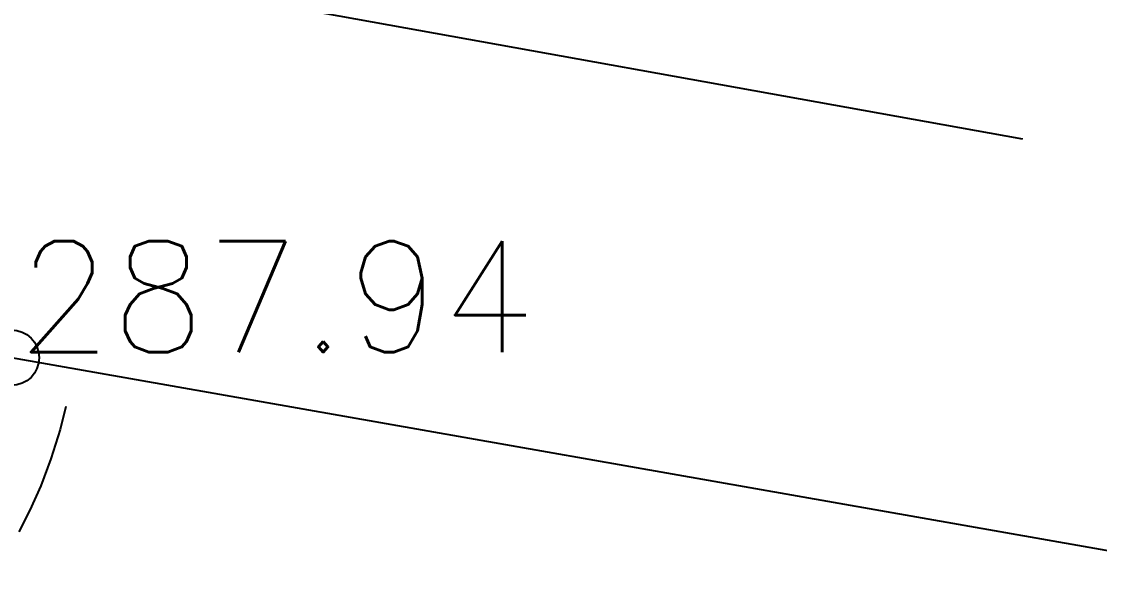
# Model space of a CAD drawing. Header units: millimetres. Extents: x 524954 to 526204, y 9523489 to 9524010.
# Drawn here: x 525748.91 to 525758.61, y 9523808.42 to 9523813.45 of the extents above; entities that cross this region are included whole.
import ezdxf

# ---------------------------------------------------------------- set-up
doc = ezdxf.new("R2010")
doc.units = ezdxf.units.MM
doc.header["$PDMODE"] = 32
doc.header["$PDSIZE"] = 0.5
doc.linetypes.add('AXES2', pattern=[28.575, 19.05, -3.175, 3.175, -3.175])
for name, color, linetype in [('Axe_Route_Existante', 1, 'AXES2'), ('Bord_Route_Existante', 6, 'Continuous'), ('CN_02_00', 4, 'Continuous'), ('TopoAlt', 3, 'Continuous'), ('TOPOJIS', 7, 'Continuous')]:
    doc.layers.add(name, color=color, linetype=linetype)
doc.layers.add('Bord_Route_Existante_POLY3D', color=6, linetype='Continuous', plot=False)
doc.styles.add('Simplex 1.0', font='Simplex.shx', dxfattribs={"width": 0.99, "height": 1})

# ---------------------------------------------------------------- blocks, each defined once
blk = doc.blocks.new('TCPOINT M')
at = {"color": 0}
blk.add_point((0, 0), dxfattribs=at)
at = {"layer": 'TopoAlt', "style": 'Simplex 1.0', "width": 0.99}
blk.add_attdef('ALT', (0.15, 0.15), '', height=1, dxfattribs=at)

msp = doc.modelspace()

# ---------------------------------------------------------------- linework, layer by layer
at = {"layer": 'Axe_Route_Existante', "ltscale": 0.5, "flags": 128}
msp.add_lwpolyline([(525586.6994, 9523773.0043), (525594.4376, 9523777.1057), (525618.2229, 9523789.4065), (525625.0129, 9523793.7296), (525631.5954, 9523797.5958), (525637.6323, 9523800.898), (525652.7907, 9523807.4205), (525669.1057, 9523811.8233), (525685.9787, 9523814.8844), (525693.0882, 9523815.6537), (525707.4543, 9523816.6941), (525717.0394, 9523816.8402), (525725.2968, 9523816.6435), (525729.6978, 9523816.3778), (525741.4061, 9523815.1773), (525741.8403, 9523815.1171), (525749.6993, 9523813.8772), (525775.145, 9523809.3024), (525803.4219, 9523804.2013), (525817.048, 9523801.6819), (525827.8514, 9523799.7712), (525839.0562, 9523798.4289), (525854.6501, 9523797.3762), (525870.1716, 9523796.8141), (525884.2075, 9523797.0198), (525899.003, 9523797.7886), (525917.1249, 9523799.7726), (525932.3412, 9523803.1557), (525937.7466, 9523804.8091), (525941.8028, 9523806.2559), (525947.1408, 9523808.7683), (525964.848, 9523819.1976), (525980.5409, 9523832.4534), (525991.8174, 9523846.4015), (526001.8958, 9523863.645), (526032.9685, 9523917.4722), (526051.5301, 9523951.6341), (526076.2594, 9523995.1882)], dxfattribs=at)
at = {"layer": 'Bord_Route_Existante', "flags": 128}
msp.add_lwpolyline([(525884.152, 9523793.467), (525869.8822, 9523793.2061), (525856.6084, 9523793.6959), (525854.2339, 9523793.9132), (525841.9136, 9523794.6272), (525838.5038, 9523795.0527), (525827.4673, 9523796.3665), (525816.2183, 9523798.3925), (525803.1953, 9523800.7297), (525774.5274, 9523805.9034), (525748.8159, 9523810.4288), (525741.6632, 9523811.6086), (525729.6298, 9523812.8303), (525724.918, 9523813.1088), (525716.9525, 9523813.2788), (525707.671, 9523813.0775)], dxfattribs=at)
at = {"layer": 'Bord_Route_Existante_POLY3D'}
msp.add_polyline3d([(525884.152, 9523793.467, 296.28), (525869.8822, 9523793.2061, 295.29), (525856.6084, 9523793.6959, 294.37), (525854.2339, 9523793.9132, 294.25), (525841.9136, 9523794.6272, 293.41), (525838.5038, 9523795.0527, 293.2), (525827.4673, 9523796.3665, 292.48), (525816.2183, 9523798.3925, 291.82), (525803.1953, 9523800.7297, 291.12), (525774.5274, 9523805.9034, 289.5), (525748.8159, 9523810.4288, 287.94), (525741.6632, 9523811.6086, 287.54), (525740.831, 9523811.7077, 287.51), (525729.6298, 9523812.8303, 286.9), (525724.918, 9523813.1088, 286.61), (525716.9525, 9523813.2788, 286.07), (525707.671, 9523813.0775, 285.48)], dxfattribs=at)
at = {"layer": 'CN_02_00', "elevation": 288, "flags": 128}
msp.add_lwpolyline([(525749.3056, 9523809.9906), (525749.2552, 9523809.7832), (525749.1722, 9523809.5176), (525749.08, 9523809.2757), (525748.9825, 9523809.057), (525748.8833, 9523808.8611)], dxfattribs=at)

# ---------------------------------------------------------------- block references
at = {"layer": 'TOPOJIS'}
ref = msp.add_blockref('TCPOINT M', (525748.8159, 9523810.4288, 287.94), dxfattribs=at)
ref.add_attrib('ALT', '287.94', (525748.8659, 9523810.4788, 287.94), dxfattribs={"layer": 'TopoAlt', "height": 1, "style": 'Simplex 1.0', "width": 0.99})

doc.saveas('drawing.dxf')
